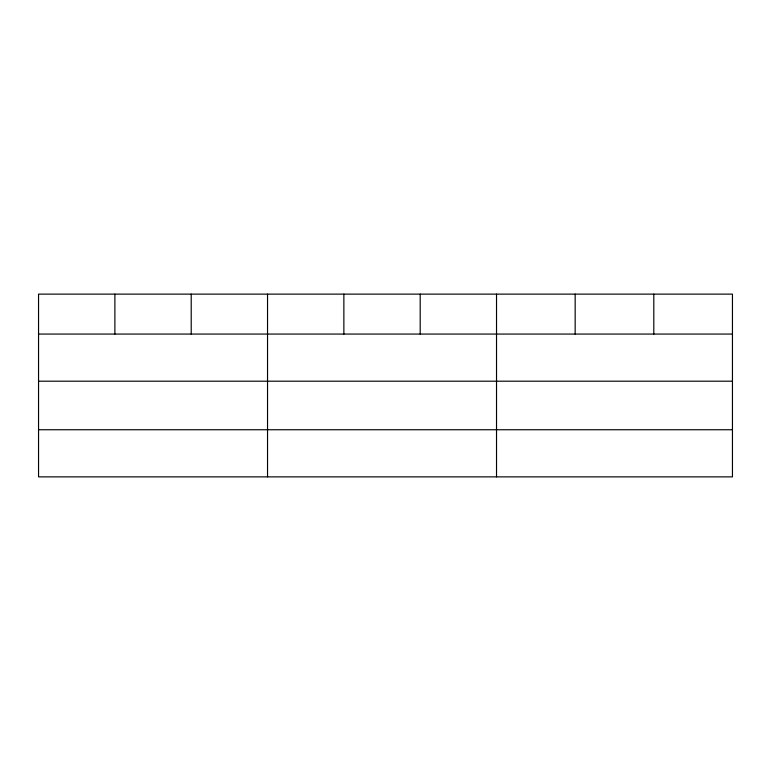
<?xml version="1.0" encoding="UTF-8"?>
<svg xmlns="http://www.w3.org/2000/svg" width="771" height="771" viewBox="0 0 771 771"><rect width="100%" height="100%" fill="white"/><g stroke="black" fill="none" stroke-linecap="round" stroke-linejoin="round"><path stroke-width="1.16" d="M732.45 381.192L732.45 294.127L38.55 294.127L38.55 476.873L732.45 476.873L732.45 381.192L38.55 381.192M38.55 334.065L732.45 334.065M38.55 429.746L732.45 429.746M653.808 294.127L653.808 334.065M575.166 294.127L575.166 334.065M496.524 294.127L496.524 476.873M420.195 294.127L420.195 334.065M343.866 294.127L343.866 334.065M267.537 294.127L267.537 476.873M191.208 294.127L191.208 334.065M114.879 294.127L114.879 334.065"/></g></svg>
